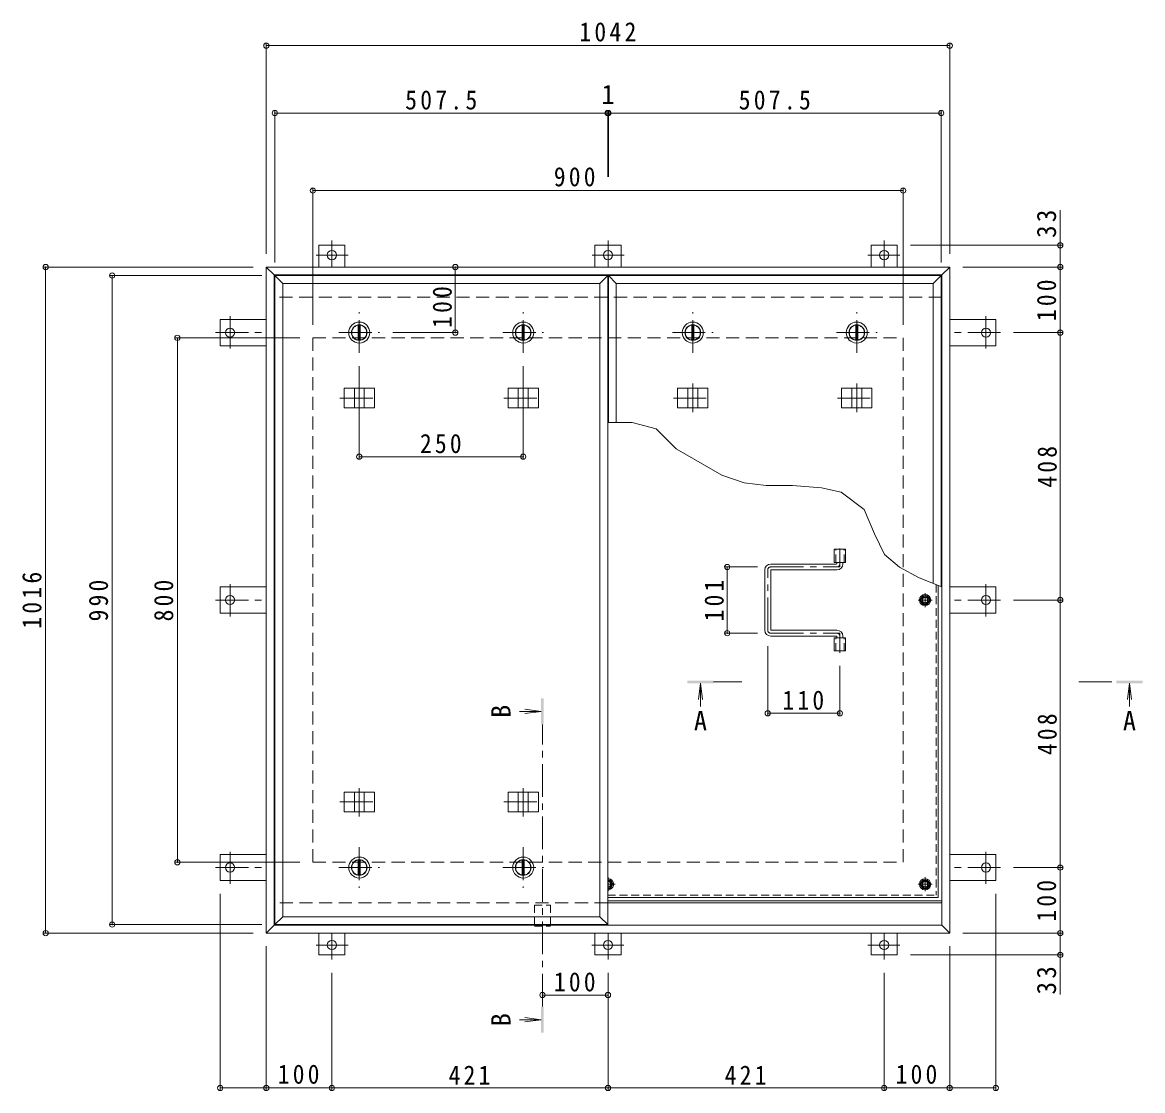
# Model space of a CAD drawing. Units: millimetres on the paper, enlarged 2 times, with parts at other scales. Extents: x -524 to 522, y -392 to 354.
# Drawn here: x -470.8 to -129.3, y -53.5 to 272.4 of the extents above; entities that cross this region are included whole.
import ezdxf
from ezdxf.enums import TextEntityAlignment as Align

# ---------------------------------------------------------------- set-up
doc = ezdxf.new("R2010")
doc.units = ezdxf.units.MM
doc.header["$LTSCALE"] = 2
doc.header["$PDMODE"] = 32
doc.header["$PDSIZE"] = 1.6
for name, pattern in [('CHAIN1', [8, 5, -1, 1, -1]), ('DASHED1', [1.8, 1.2, -0.6]), ('DASHED2', [3, 2, -1])]:
    doc.linetypes.add(name, pattern=pattern)
for name, color, linetype, lineweight in [('0-1_躯体', 2, 'DASHED2', 18), ('0-2_仕上', 4, 'Continuous', 18), ('0-3_建具', 4, 'Continuous', 18), ('0-5_寸法', 7, 'Continuous', 18), ('0-6_ハッチ', 6, 'Continuous', 18), ('0-7_021', 5, 'Continuous', 9), ('0-A_061', 3, 'CHAIN1', 18), ('0-B_062', 2, 'Continuous', 18), ('0-C_084', 2, 'Continuous', 18), ('0-E_090', 3, 'Continuous', 18), ('0-F_092', 7, 'Continuous', 18)]:
    doc.layers.add(name, color=color, linetype=linetype, lineweight=lineweight)
doc.styles.add('ＭＳ ゴシック', font='')
doc.styles.get('ＭＳ ゴシック').set_extended_font_data('MS Gothic')

msp = doc.modelspace()

# ---------------------------------------------------------------- linework, layer by layer
at = {"layer": '0-1_躯体'}
for p, q in [((-190.47, 188.585), (-394.07, 188.585)), ((-382.27, 176.185), (-202.27, 176.185)), ((-382.27, 16.185), (-382.27, 176.185)), ((-202.27, 16.185), (-202.27, 176.185)), ((-382.27, 16.185), (-202.27, 16.185)), ((-292.37, 3.785), (-394.07, 3.785))]:
    msp.add_line(p, q, dxfattribs=at)
at = {"layer": '0-1_躯体', "linetype": 'Continuous'}
msp.add_line((-190.47, 3.785), (-292.37, 3.785), dxfattribs=at)
at = {"layer": '0-2_仕上'}
for p, q in [((-393.87, -2.815), (-393.87, 195.185)), ((-292.37, -2.815), (-292.37, 195.185)), ((-292.17, 150.364), (-292.17, 195.185)), ((-190.67, 100.339), (-190.67, 195.185)), ((-391.47, -0.415), (-391.47, 192.785)), ((-294.77, -0.415), (-294.77, 192.785)), ((-289.77, 150.364), (-289.77, 192.785)), ((-193.07, 101.268), (-193.07, 192.785)), ((-264.07, 70.808), (-264.722, 65.851)), ((-264.07, 70.808), (-264.07, 63.688)), ((-264.07, 70.808), (-263.417, 65.851)), ((-133.257, 70.808), (-133.91, 65.851)), ((-133.257, 70.808), (-132.605, 65.851)), ((-133.257, 70.808), (-133.257, 63.688)), ((-312.67, 62.234), (-319.224, 62.234)), ((-312.67, 62.234), (-317.627, 62.886)), ((-312.67, 62.234), (-317.627, 61.581)), ((-312.67, -31.838), (-319.224, -31.838)), ((-312.67, -31.838), (-317.627, -31.185)), ((-312.67, -31.838), (-317.627, -32.49))]:
    msp.add_line(p, q, dxfattribs=at)
at = {"layer": '0-2_仕上', "color": 3}
for p, q in [((-223.3, 107.685), (-223.3, 111.685)), ((-223.3, 111.685), (-219.84, 111.685)), ((-219.84, 107.685), (-219.84, 111.685)), ((-223.3, 107.685), (-219.84, 107.685)), ((-223.3, 80.685), (-223.3, 84.685)), ((-223.3, 84.685), (-219.84, 84.685)), ((-219.84, 80.685), (-219.84, 84.685)), ((-223.3, 80.685), (-219.84, 80.685))]:
    msp.add_line(p, q, dxfattribs=at)
at = {"layer": '0-2_仕上', "color": 3, "linetype": 'DASHED1'}
for p, q in [((-222.84, 107.685), (-222.84, 111.685)), ((-220.3, 107.685), (-220.3, 111.685)), ((-222.84, 80.685), (-222.84, 84.685)), ((-220.3, 80.685), (-220.3, 84.685))]:
    msp.add_line(p, q, dxfattribs=at)
at = {"layer": '0-2_仕上', "linetype": 'CHAIN1'}
for p, q in [((-251.469, 71.208), (-260.07, 71.208)), ((-148.656, 71.208), (-137.257, 71.208)), ((-312.27, -27.838), (-312.27, 58.234))]:
    msp.add_line(p, q, dxfattribs=at)
at = {"layer": '0-2_仕上'}
for points in [[(-391.47, 192.785), (-393.87, 195.185), (-292.37, 195.185)], [(-391.47, 192.785), (-294.77, 192.785), (-292.37, 195.185)], [(-289.77, 192.785), (-292.17, 195.185), (-190.67, 195.185)], [(-289.77, 192.785), (-193.07, 192.785), (-190.67, 195.185)], [(-391.47, -0.415), (-393.87, -2.815), (-292.37, -2.815)], [(-391.47, -0.415), (-294.77, -0.415), (-292.37, -2.815)]]:
    msp.add_lwpolyline(points, dxfattribs=at)
for points in [[(-268.07, 70.808), (-268.07, 71.608), (-260.07, 70.808), (-260.07, 71.608)], [(-129.257, 70.808), (-129.257, 71.608), (-137.257, 70.808), (-137.257, 71.608)], [(-311.87, 66.234), (-312.67, 66.234), (-311.87, 58.234), (-312.67, 58.234)], [(-312.67, -35.838), (-311.87, -35.838), (-312.67, -27.838), (-311.87, -27.838)]]:
    msp.add_solid(points, dxfattribs=at)
at = {"layer": '0-3_建具', "color": 2}
for p, q in [((-396.47, 197.785), (-394.07, 195.385)), ((-188.07, 197.785), (-396.47, 197.785)), ((-396.47, -5.415), (-396.47, 197.785)), ((-190.47, 195.385), (-394.07, 195.385)), ((-394.07, -3.015), (-394.07, 195.385)), ((-188.07, 197.785), (-190.47, 195.385)), ((-190.47, -3.015), (-190.47, 195.385)), ((-188.07, -5.415), (-188.07, 197.785)), ((-190.47, 3.785), (-292.37, 3.785)), ((-396.47, -5.415), (-394.07, -3.015)), ((-190.47, -3.015), (-394.07, -3.015)), ((-188.07, -5.415), (-190.47, -3.015)), ((-188.07, -5.415), (-396.47, -5.415))]:
    msp.add_line(p, q, dxfattribs=at)
at = {"layer": '0-3_建具'}
for p, q in [((-372.737, 160.785), (-372.737, 154.785)), ((-372.737, 160.785), (-363.502, 160.785)), ((-369.62, 160.785), (-369.62, 154.785)), ((-366.62, 160.785), (-366.62, 154.785)), ((-363.502, 160.785), (-363.502, 154.785)), ((-322.737, 160.785), (-322.737, 154.785)), ((-322.737, 160.785), (-313.502, 160.785)), ((-319.62, 160.785), (-319.62, 154.785)), ((-316.62, 160.785), (-316.62, 154.785)), ((-313.502, 160.785), (-313.502, 154.785)), ((-271.037, 160.785), (-271.037, 154.785)), ((-271.037, 160.785), (-261.802, 160.785)), ((-267.92, 160.785), (-267.92, 154.785)), ((-264.92, 160.785), (-264.92, 154.785)), ((-261.802, 160.785), (-261.802, 154.785)), ((-221.037, 160.785), (-221.037, 154.785)), ((-221.037, 160.785), (-211.802, 160.785)), ((-217.92, 160.785), (-217.92, 154.785)), ((-214.92, 160.785), (-214.92, 154.785)), ((-211.802, 160.785), (-211.802, 154.785)), ((-372.737, 154.785), (-363.502, 154.785)), ((-322.737, 154.785), (-313.502, 154.785)), ((-271.037, 154.785), (-261.802, 154.785)), ((-221.037, 154.785), (-211.802, 154.785)), ((-372.737, 31.585), (-372.737, 37.585)), ((-372.737, 37.585), (-363.502, 37.585)), ((-369.62, 31.585), (-369.62, 37.585)), ((-366.62, 31.585), (-366.62, 37.585)), ((-363.502, 31.585), (-363.502, 37.585)), ((-322.737, 31.585), (-322.737, 37.585)), ((-322.737, 37.585), (-313.502, 37.585)), ((-319.62, 31.585), (-319.62, 37.585)), ((-316.62, 31.585), (-316.62, 37.585)), ((-313.502, 31.585), (-313.502, 37.585)), ((-372.737, 31.585), (-363.502, 31.585)), ((-322.737, 31.585), (-313.502, 31.585))]:
    msp.add_line(p, q, dxfattribs=at)
at = {"layer": '0-3_建具', "linetype": 'CHAIN1'}
for p, q in [((-368.12, 162.208), (-368.12, 153.56)), ((-318.12, 162.208), (-318.12, 153.56)), ((-266.42, 162.208), (-266.42, 153.56)), ((-216.42, 162.208), (-216.42, 153.56)), ((-374.001, 157.785), (-362.238, 157.785)), ((-324.001, 157.785), (-312.238, 157.785)), ((-272.301, 157.785), (-260.538, 157.785)), ((-222.301, 157.785), (-210.538, 157.785)), ((-368.12, 30.161), (-368.12, 38.809)), ((-318.12, 30.161), (-318.12, 38.809)), ((-374.001, 34.585), (-362.238, 34.585)), ((-324.001, 34.585), (-312.238, 34.585))]:
    msp.add_line(p, q, dxfattribs=at)
at = {"layer": '0-5_寸法'}
for p, q in [((-154.365, 204.425), (-154.365, 215.177)), ((-154.365, -12.055), (-154.365, -24.125))]:
    msp.add_line(p, q, dxfattribs=at)
for points in [[(-257.543, 134.256), (-271.526, 142.329), (-277.593, 148.397), (-284.936, 150.364), (-292.37, 150.364)], [(-190.47, 100.261), (-197.378, 102.936), (-203.425, 106.221), (-207.939, 110.069), (-211.009, 116.358), (-214.173, 123.85), (-221.165, 129.095), (-227.159, 130.426), (-235.983, 131.092), (-244.057, 131.176), (-250.717, 131.925), (-257.543, 134.256)]]:
    msp.add_lwpolyline(points, dxfattribs=at)
at = {"layer": '0-5_寸法', "linetype": 'DASHED1'}
for points in [[(-314.73, 3.145), (-309.81, 3.145), (-309.81, -3.255)], [(-314.73, 3.145), (-314.73, -3.255), (-309.81, -3.255)]]:
    msp.add_lwpolyline(points, dxfattribs=at)
at = {"layer": '0-6_ハッチ', "linetype": 'CHAIN1'}
for p, q in [((-221.57, 111.961), (-221.57, 106.285)), ((-242.668, 106.285), (-221.57, 106.285)), ((-243.57, 86.987), (-243.57, 105.383)), ((-242.668, 86.085), (-221.57, 86.085)), ((-221.57, 80.107), (-221.57, 86.085))]:
    msp.add_line(p, q, dxfattribs=at)
at = {"layer": '0-6_ハッチ'}
for p, q in [((-222.67, 107.185), (-242.67, 107.185)), ((-222.47, 107.385), (-222.47, 107.685)), ((-220.67, 107.185), (-220.67, 107.685)), ((-244.47, 86.985), (-244.47, 105.385)), ((-242.67, 87.185), (-242.67, 105.185)), ((-242.47, 105.385), (-222.47, 105.385)), ((-242.47, 86.985), (-222.47, 86.985)), ((-222.67, 85.185), (-242.67, 85.185)), ((-222.47, 84.985), (-222.47, 84.685)), ((-220.67, 85.185), (-220.67, 84.685)), ((-292.37, 4.385), (-190.47, 4.385)), ((-292.37, 3.785), (-190.47, 3.785))]:
    msp.add_line(p, q, dxfattribs=at)
for centre, radius, start, end in [((-242.67, 105.385), 1.8, 90, 180), ((-222.67, 107.385), 0.2, 270, 0), ((-222.47, 107.185), 1.8, 270, 0), ((-242.47, 105.185), 0.2, 90, 180), ((-242.67, 86.985), 1.8, 180, 270), ((-242.47, 87.185), 0.2, 180, 270), ((-222.47, 85.185), 1.8, 0, 90), ((-222.67, 84.985), 0.2, 0, 90)]:
    msp.add_arc(centre, radius, start, end, dxfattribs=at)
at = {"layer": '0-6_ハッチ', "linetype": 'CHAIN1'}
for centre, radius, start, end in [((-242.668, 105.383), 0.902, 90, 180), ((-222.47, 107.185), 0.9, 270.29569, 0), ((-242.668, 86.987), 0.902, 180, 270), ((-222.47, 85.185), 0.9, 0, 89.70431)]:
    msp.add_arc(centre, radius, start, end, dxfattribs=at)
at = {"layer": '0-7_021'}
for centre, radius in [((-195.57, 96.185), 1), ((-195.57, 96.185), 0.838), ((-195.57, 9.485), 1), ((-195.57, 9.485), 0.838)]:
    msp.add_circle(centre, radius, dxfattribs=at)
for radius, start, end in [(1, 264.2627, 95.7373), (0.838, 263.14538, 96.85462)]:
    msp.add_arc((-292.27, 9.485), radius, start, end, dxfattribs=at)
at = {"layer": '0-A_061', "linetype": 'DASHED1'}
for p in [(-192.21, 100.935), (-292.37, 6.125)]:
    msp.add_line(p, (-192.21, 6.125), dxfattribs=at)
at = {"layer": '0-A_061', "linetype": 'Continuous'}
for q in [(-191.57, 100.687), (-292.37, 5.485)]:
    msp.add_line((-191.57, 5.485), q, dxfattribs=at)
at = {"layer": '0-A_061'}
for p, q in [((-193.434, 96.185), (-197.705, 96.185)), ((-195.57, 94.049), (-195.57, 98.321)), ((-292.27, 7.349), (-292.27, 11.621)), ((-195.57, 7.349), (-195.57, 11.621)), ((-290.134, 9.485), (-292.37, 9.485)), ((-193.434, 9.485), (-197.705, 9.485))]:
    msp.add_line(p, q, dxfattribs=at)
at = {"layer": '0-B_062'}
for p, q in [((-197.07, 96.185), (-196.319, 97.485)), ((-196.319, 97.485), (-194.82, 97.485)), ((-194.07, 96.185), (-194.82, 97.485)), ((-194.07, 96.185), (-194.82, 94.885)), ((-292.37, 10.785), (-291.52, 10.785)), ((-290.77, 9.485), (-291.52, 10.785)), ((-197.07, 9.485), (-196.319, 10.785)), ((-196.319, 10.785), (-194.82, 10.785)), ((-194.07, 9.485), (-194.82, 10.785)), ((-292.37, 8.185), (-291.52, 8.185)), ((-290.77, 9.485), (-291.52, 8.185)), ((-194.07, 9.485), (-194.82, 8.185))]:
    msp.add_line(p, q, dxfattribs=at)
for points in [[(-197.07, 96.185), (-196.319, 94.885), (-194.82, 94.885)], [(-197.07, 9.485), (-196.319, 8.185), (-194.82, 8.185)]]:
    msp.add_lwpolyline(points, dxfattribs=at)
for centre, radius in [((-195.57, 96.185), 1.7), ((-195.57, 96.185), 1.3), ((-195.57, 9.485), 1.7), ((-195.57, 9.485), 1.3)]:
    msp.add_circle(centre, radius, dxfattribs=at)
for radius, start, end in [(1.7, 266.62886, 93.37114), (1.3, 265.58983, 94.41017)]:
    msp.add_arc((-292.27, 9.485), radius, start, end, dxfattribs=at)
at = {"layer": '0-C_084', "linetype": 'CHAIN1'}
for p, q in [((-368.12, 171.585), (-368.12, 183.985)), ((-318.12, 171.585), (-318.12, 183.985)), ((-266.42, 171.585), (-266.42, 183.985)), ((-216.42, 171.585), (-216.42, 183.985)), ((-374.32, 177.785), (-361.92, 177.785)), ((-324.32, 177.785), (-311.92, 177.785)), ((-272.62, 177.785), (-260.22, 177.785)), ((-222.62, 177.785), (-210.22, 177.785)), ((-368.12, 20.785), (-368.12, 8.385)), ((-318.12, 20.785), (-318.12, 8.385)), ((-374.32, 14.585), (-361.92, 14.585)), ((-324.32, 14.585), (-311.92, 14.585))]:
    msp.add_line(p, q, dxfattribs=at)
at = {"layer": '0-C_084'}
for p, q in [((-368.42, 180.065), (-368.42, 175.504)), ((-367.82, 180.065), (-367.82, 175.504)), ((-318.42, 180.065), (-318.42, 175.504)), ((-317.82, 180.065), (-317.82, 175.504)), ((-266.72, 180.065), (-266.72, 175.504)), ((-266.12, 180.065), (-266.12, 175.504)), ((-216.72, 180.065), (-216.72, 175.504)), ((-216.12, 180.065), (-216.12, 175.504)), ((-368.42, 12.304), (-368.42, 16.865)), ((-367.82, 12.304), (-367.82, 16.865)), ((-318.42, 12.304), (-318.42, 16.865)), ((-317.82, 12.304), (-317.82, 16.865))]:
    msp.add_line(p, q, dxfattribs=at)
for centre, radius in [((-368.12, 177.785), 3.2), ((-368.12, 177.785), 2.4), ((-368.12, 177.785), 2.3), ((-318.12, 177.785), 3.2), ((-318.12, 177.785), 2.4), ((-318.12, 177.785), 2.3), ((-266.42, 177.785), 3.2), ((-266.42, 177.785), 2.4), ((-266.42, 177.785), 2.3), ((-216.42, 177.785), 3.2), ((-216.42, 177.785), 2.4), ((-216.42, 177.785), 2.3), ((-368.12, 14.585), 3.2), ((-318.12, 14.585), 3.2), ((-368.12, 14.585), 2.4), ((-368.12, 14.585), 2.3), ((-318.12, 14.585), 2.4), ((-318.12, 14.585), 2.3)]:
    msp.add_circle(centre, radius, dxfattribs=at)
at = {"layer": '0-E_090', "linetype": 'CHAIN1'}
for p, q in [((-376.47, 205.856), (-376.47, 197.825)), ((-292.27, 205.856), (-292.27, 197.825)), ((-208.07, 205.856), (-208.07, 197.825)), ((-371.502, 201.425), (-381.279, 201.425)), ((-287.302, 201.425), (-297.079, 201.425)), ((-213.038, 201.425), (-203.26, 201.425)), ((-407.51, 182.753), (-407.51, 172.975)), ((-177.03, 182.753), (-177.03, 172.975)), ((-411.941, 177.785), (-396.47, 177.785)), ((-172.598, 177.785), (-188.07, 177.785)), ((-407.51, 91.217), (-407.51, 100.994)), ((-177.03, 91.217), (-177.03, 100.994)), ((-411.941, 96.185), (-396.47, 96.185)), ((-172.598, 96.185), (-188.07, 96.185)), ((-407.51, 9.617), (-407.51, 19.394)), ((-177.03, 9.617), (-177.03, 19.394)), ((-411.941, 14.585), (-396.47, 14.585)), ((-172.598, 14.585), (-188.07, 14.585)), ((-376.47, -13.487), (-376.47, -5.455)), ((-292.27, -13.487), (-292.27, -5.455)), ((-208.07, -13.487), (-208.07, -5.455)), ((-371.502, -9.055), (-381.279, -9.055)), ((-297.238, -9.055), (-287.46, -9.055)), ((-213.038, -9.055), (-203.26, -9.055))]:
    msp.add_line(p, q, dxfattribs=at)
at = {"layer": '0-E_090'}
for p, q in [((-372.47, 204.425), (-380.47, 204.425)), ((-380.47, 197.785), (-380.47, 204.425)), ((-372.47, 197.785), (-372.47, 204.425)), ((-288.27, 204.425), (-296.27, 204.425)), ((-296.27, 197.785), (-296.27, 204.425)), ((-288.27, 197.785), (-288.27, 204.425)), ((-212.07, 204.425), (-204.07, 204.425)), ((-212.07, 197.785), (-212.07, 204.425)), ((-204.07, 197.785), (-204.07, 204.425)), ((-410.51, 181.785), (-410.51, 173.785)), ((-396.47, 181.785), (-410.51, 181.785)), ((-188.07, 181.785), (-174.029, 181.785)), ((-174.029, 181.785), (-174.029, 173.785)), ((-396.47, 173.785), (-410.51, 173.785)), ((-188.07, 173.785), (-174.029, 173.785)), ((-410.51, 92.185), (-410.51, 100.185)), ((-396.47, 100.185), (-410.51, 100.185)), ((-188.07, 100.185), (-174.029, 100.185)), ((-174.029, 92.185), (-174.029, 100.185)), ((-396.47, 92.185), (-410.51, 92.185)), ((-188.07, 92.185), (-174.029, 92.185)), ((-410.51, 10.585), (-410.51, 18.585)), ((-396.47, 18.585), (-410.51, 18.585)), ((-188.07, 18.585), (-174.029, 18.585)), ((-174.029, 10.585), (-174.029, 18.585)), ((-396.47, 10.585), (-410.51, 10.585)), ((-188.07, 10.585), (-174.029, 10.585)), ((-380.47, -5.415), (-380.47, -12.055)), ((-372.47, -5.415), (-372.47, -12.055)), ((-296.27, -5.415), (-296.27, -12.055)), ((-288.27, -5.415), (-288.27, -12.055)), ((-212.07, -5.415), (-212.07, -12.055)), ((-204.07, -5.415), (-204.07, -12.055)), ((-372.47, -12.055), (-380.47, -12.055)), ((-296.27, -12.055), (-288.27, -12.055)), ((-212.07, -12.055), (-204.07, -12.055))]:
    msp.add_line(p, q, dxfattribs=at)
for centre in [(-376.47, 201.425), (-292.27, 201.425), (-208.07, 201.425), (-407.51, 177.785), (-177.03, 177.785), (-407.51, 96.185), (-177.03, 96.185), (-407.51, 14.585), (-177.03, 14.585), (-376.47, -9.055), (-292.27, -9.055), (-208.07, -9.055)]:
    msp.add_circle(centre, 1.4, dxfattribs=at)
at = {"layer": '0-F_092'}
for p, q in [((-396.47, 265.927), (-396.47, 201.785)), ((-396.47, 265.327), (-188.07, 265.327)), ((-188.07, 265.927), (-188.07, 201.785)), ((-393.87, 245.369), (-393.87, 199.185)), ((-393.87, 244.769), (-292.37, 244.769)), ((-292.37, 245.369), (-292.37, 225.323)), ((-292.37, 244.769), (-292.17, 244.769)), ((-292.17, 245.369), (-292.17, 225.323)), ((-292.17, 244.769), (-190.67, 244.769)), ((-190.67, 245.369), (-190.67, 199.185)), ((-382.27, 221.728), (-382.27, 180.185)), ((-382.27, 221.128), (-202.27, 221.128)), ((-202.27, 221.728), (-202.27, 180.185)), ((-153.765, 204.425), (-200.07, 204.425)), ((-154.365, 197.785), (-154.365, 204.425)), ((-464.35, 197.785), (-400.47, 197.785)), ((-463.75, 197.785), (-463.75, -5.415)), ((-444.061, 195.185), (-397.87, 195.185)), ((-443.461, -2.815), (-443.461, 195.185)), ((-338.831, 197.785), (-338.831, 177.785)), ((-153.765, 197.785), (-184.07, 197.785)), ((-154.365, 197.785), (-154.365, 177.785)), ((-338.231, 177.785), (-357.92, 177.785)), ((-153.765, 177.785), (-168.598, 177.785)), ((-154.365, 96.185), (-154.365, 177.785)), ((-424.171, 176.185), (-386.27, 176.185)), ((-423.571, 16.185), (-423.571, 176.185)), ((-368.12, 139.328), (-368.12, 167.585)), ((-318.12, 139.328), (-318.12, 167.585)), ((-368.12, 139.928), (-318.12, 139.928)), ((-256.516, 106.285), (-246.668, 106.285)), ((-255.916, 86.085), (-255.916, 106.285)), ((-153.765, 96.185), (-168.598, 96.185)), ((-154.365, 14.585), (-154.365, 96.185)), ((-256.516, 86.085), (-246.668, 86.085)), ((-243.57, 61.054), (-243.57, 82.085)), ((-221.57, 61.054), (-221.57, 76.107)), ((-221.57, 61.654), (-243.57, 61.654)), ((-424.171, 16.185), (-386.27, 16.185)), ((-153.765, 14.585), (-168.598, 14.585)), ((-154.365, 14.585), (-154.365, -5.415)), ((-410.51, -53.267), (-410.51, 6.585)), ((-174.029, -53.267), (-174.029, 6.585)), ((-444.061, -2.815), (-397.87, -2.815)), ((-464.35, -5.415), (-400.47, -5.415)), ((-153.765, -5.415), (-184.07, -5.415)), ((-154.365, -5.415), (-154.365, -12.055)), ((-396.47, -53.267), (-396.47, -9.415)), ((-188.07, -53.267), (-188.07, -9.415)), ((-153.765, -12.055), (-200.07, -12.055)), ((-376.47, -53.267), (-376.47, -17.487)), ((-292.27, -53.267), (-292.27, -17.487)), ((-208.07, -53.267), (-208.07, -17.487)), ((-292.27, -24.305), (-312.27, -24.305)), ((-410.51, -52.667), (-396.47, -52.667)), ((-396.47, -52.667), (-376.47, -52.667)), ((-376.47, -52.667), (-292.27, -52.667)), ((-292.27, -52.667), (-208.07, -52.667)), ((-208.07, -52.667), (-188.07, -52.667)), ((-188.07, -52.667), (-174.029, -52.667))]:
    msp.add_line(p, q, dxfattribs=at)
for p in [(-396.47, 265.327), (-188.07, 265.327), (-393.87, 244.769), (-292.37, 244.769), (-292.17, 244.769), (-190.67, 244.769), (-382.27, 221.128), (-202.27, 221.128), (-154.365, 204.425), (-463.75, 197.785), (-338.831, 197.785), (-154.365, 197.785), (-443.461, 195.185), (-338.831, 177.785), (-154.365, 177.785), (-423.571, 176.185), (-368.12, 139.928), (-318.12, 139.928), (-255.916, 106.285), (-154.365, 96.185), (-255.916, 86.085), (-243.57, 61.654), (-221.57, 61.654), (-423.571, 16.185), (-154.365, 14.585), (-443.461, -2.815), (-463.75, -5.415), (-154.365, -5.415), (-154.365, -12.055), (-312.27, -24.305), (-292.27, -24.305), (-410.51, -52.667), (-396.47, -52.667), (-376.47, -52.667), (-292.27, -52.667), (-208.07, -52.667), (-188.07, -52.667), (-174.029, -52.667)]:
    msp.add_point(p, dxfattribs=at)

# ---------------------------------------------------------------- texts
at = {"layer": '0-5_寸法', "color": 2, "style": 'ＭＳ ゴシック'}
for p in [(-320.243, 60.234), (-320.243, -33.838)]:
    msp.add_text('B', height=5.865, rotation=90, dxfattribs=at).set_placement(p, align=Align.BOTTOM_LEFT)
for p in [(-266.07, 54.669), (-135.257, 54.669)]:
    msp.add_text('A', height=5.865, dxfattribs=at).set_placement(p, align=Align.BOTTOM_LEFT)
at = {"layer": '0-F_092', "color": 2, "style": 'ＭＳ ゴシック'}
msp.add_text('1', height=5.865, dxfattribs=at).set_placement((-294.27, 245.769), align=Align.BOTTOM_LEFT)
at = {"layer": '0-F_092', "color": 2, "char_height": 5.865, "attachment_point": 7, "style": 'ＭＳ ゴシック'}
for s, insert in [('\\T1.28;\\W0.9;1042', (-301.02, 266.527)), ('\\T1.28;\\W0.9;507.5', (-354.12, 245.769)), ('\\T1.28;\\W0.9;507.5', (-252.42, 245.769)), ('\\T1.27;\\W0.9;900', (-308.792, 222.328)), ('\\T1.27;\\W0.9;250', (-349.62, 140.928)), ('\\T1.27;\\W0.9;110', (-239.07, 62.654)), ('\\T1.27;\\W0.9;100', (-308.77, -23.305)), ('\\T1.27;\\W0.9;100', (-392.97, -51.467)), ('\\T1.27;\\W0.9;421', (-340.87, -51.667)), ('\\T1.27;\\W0.9;421', (-256.67, -51.667)), ('\\T1.27;\\W0.9;100', (-204.57, -51.467))]:
    msp.add_mtext(s, dxfattribs=dict(at, insert=insert))
at = {"layer": '0-F_092', "color": 2, "char_height": 5.865, "attachment_point": 7, "rotation": 90, "style": 'ＭＳ ゴシック'}
for s, insert in [('\\T1.27;\\W0.95;33', (-155.565, 206.677)), ('\\T1.27;\\W0.9;100', (-339.831, 179.238)), ('\\T1.27;\\W0.9;100', (-155.565, 181.285)), ('\\T1.27;\\W0.9;408', (-155.365, 130.485)), ('\\T1.28;\\W0.9;1016', (-464.95, 87.435)), ('\\T1.27;\\W0.9;990', (-444.661, 89.685)), ('\\T1.27;\\W0.9;800', (-424.771, 89.685)), ('\\T1.27;\\W0.9;101', (-256.916, 89.685)), ('\\T1.27;\\W0.9;408', (-155.365, 48.885)), ('\\T1.27;\\W0.9;100', (-155.565, -1.915)), ('\\T1.27;\\W0.95;33', (-155.565, -24.125))]:
    msp.add_mtext(s, dxfattribs=dict(at, insert=insert))

doc.saveas('drawing.dxf')
